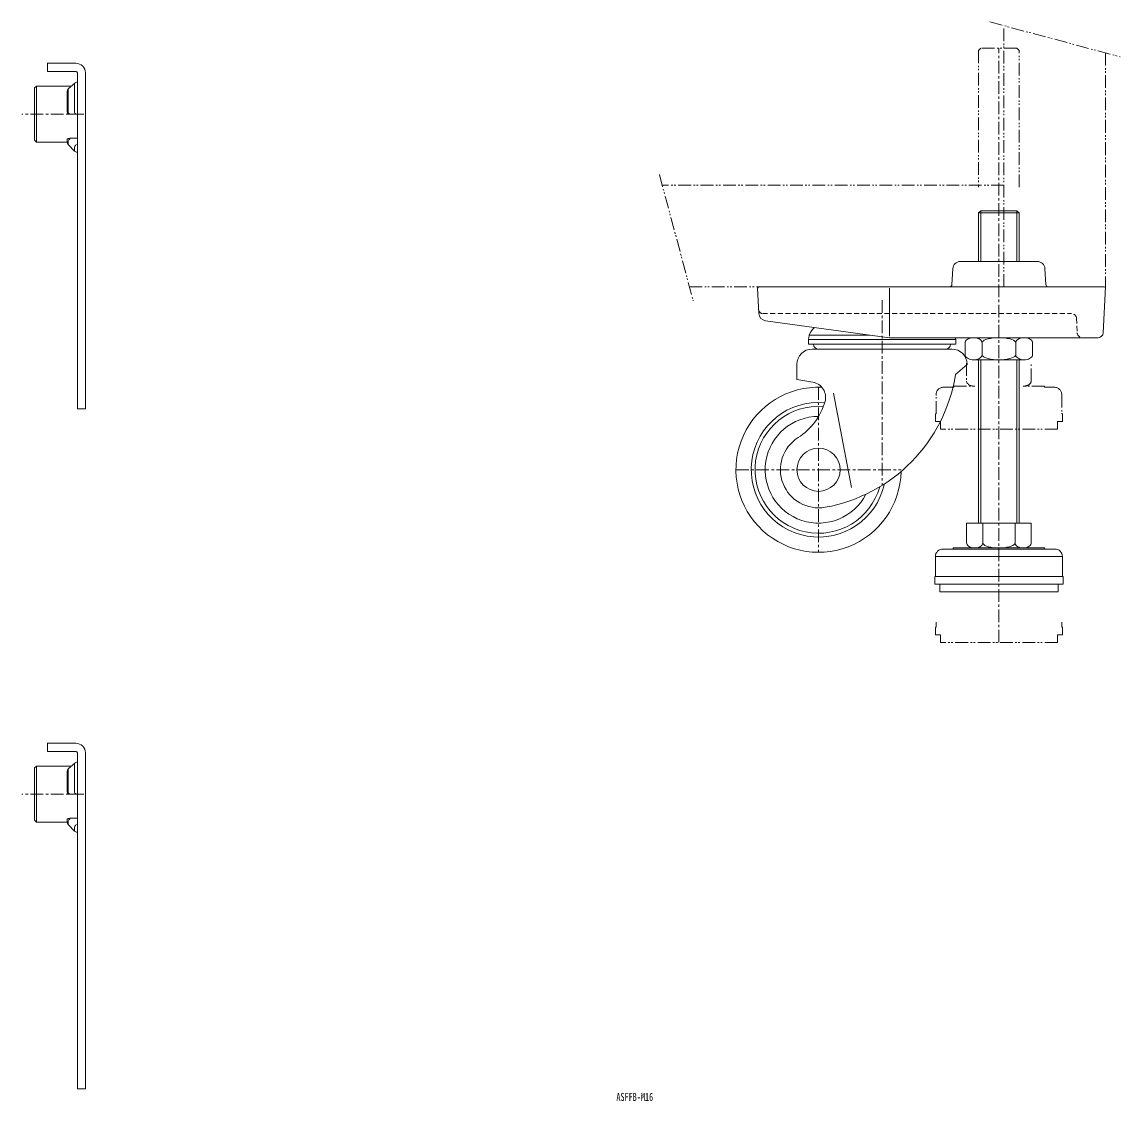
# Model space of a CAD drawing. Units: millimetres on the paper. Extents: x -600 to 3400, y -420 to 2338.
# Drawn here: x 671.5 to 1103.8, y 580.4 to 1005.3 of the extents above; entities that cross this region are included whole.
import ezdxf
from ezdxf.enums import TextEntityAlignment as Align

# ---------------------------------------------------------------- set-up
doc = ezdxf.new("R2010")
doc.units = ezdxf.units.MM
for name, pattern in [('CHAIN1', [8, 5, -1, 1, -1]), ('DASHED2', [3, 2, -1]), ('DOUBLE_CHAIN1', [8.8, 5, -1, 0.6, -0.6, 0.6, -1])]:
    doc.linetypes.add(name, pattern=pattern)
for name, color, linetype, lineweight in [('0-0', 7, 'Continuous', 18), ('0-1', 4, 'Continuous', 18), ('0-8', 7, 'Continuous', 18), ('0-9', 4, 'DOUBLE_CHAIN1', 18)]:
    doc.layers.add(name, color=color, linetype=linetype, lineweight=lineweight)
doc.layers.add('0-F', color=7, linetype='Continuous')
doc.styles.add('ＭＳ ゴシック', font='')
doc.styles.get('ＭＳ ゴシック').set_extended_font_data('MS Gothic')

msp = doc.modelspace()

# ---------------------------------------------------------------- linework, layer by layer
at = {"layer": '0-0'}
for p, q in [((681.504, 985.792), (692.804, 985.792)), ((696.504, 852.992), (696.504, 985.242)), ((677.211, 957.992), (677.211, 979.992)), ((689.74, 978.951), (689.762, 978.978)), ((692.288, 981.208), (689.744, 978.962)), ((689.315, 958.846), (689.308, 958.911)), ((689.323, 959.109), (689.309, 958.901)), ((690.306, 959.466), (693.304, 959.466)), ((1037.933, 908.11), (1037.608, 901.901)), ((1071.235, 910.953), (1040.929, 910.953)), ((1074.557, 901.901), (1074.231, 908.11)), ((961.633, 890.433), (961.11, 900.427)), ((961.609, 900.953), (1097.582, 900.953)), ((1013.082, 881.599), (1013.082, 900.496)), ((1098.082, 900.953), (1097.133, 882.848)), ((1039.082, 880.231), (1038.864, 880.953)), ((1037.582, 876.453), (982.582, 876.453)), ((1043.582, 870.453), (1039.041, 866.453)), ((998.085, 822.003), (990.981, 859.103)), ((681.504, 718.054), (692.804, 718.054)), ((692.288, 713.469), (689.744, 711.223)), ((696.504, 585.254), (696.504, 717.504)), ((677.211, 690.254), (677.211, 712.254)), ((689.74, 711.212), (689.762, 711.24)), ((690.306, 691.727), (693.304, 691.727)), ((689.315, 691.107), (689.308, 691.172)), ((689.323, 691.371), (689.309, 691.162))]:
    msp.add_line(p, q, dxfattribs=at)
at = {"layer": '0-0', "color": 4, "linetype": 'CHAIN1'}
for p, q in [((695.911, 968.992), (671.504, 968.992)), ((695.911, 701.254), (671.504, 701.254))]:
    msp.add_line(p, q, dxfattribs=at)
at = {"layer": '0-0'}
for points in [[(692.754, 988.992), (681.504, 988.992), (681.504, 985.792)], [(692.247, 981.171), (692.475, 981.347), (692.737, 981.478), (693.017, 981.559), (693.304, 981.586)], [(693.304, 985.292), (693.304, 852.992), (696.504, 852.992)], [(689.308, 958.911), (689.304, 959.005), (689.304, 957.992), (677.211, 957.992), (676.504, 958.699), (676.504, 979.285), (677.211, 979.992), (690.911, 979.992)], [(689.316, 978.133), (689.304, 977.979), (689.304, 969.992), (689.31, 970.001), (689.351, 969.7), (689.48, 969.427), (689.573, 969.31)], [(689.774, 978.989), (689.603, 978.812), (689.465, 978.604), (689.367, 978.373), (689.315, 978.129)], [(689.74, 978.951), (689.715, 978.806), (689.715, 978.806), (689.715, 970.055), (689.715, 970.054), (689.74, 969.721), (689.843, 969.417), (690.011, 969.179), (690.225, 969.032), (690.387, 968.994), (690.424, 968.992)], [(692.937, 968.992), (692.911, 968.993), (692.744, 969.029), (692.524, 969.172), (692.352, 969.407), (692.246, 969.709), (692.217, 970.042), (692.217, 970.043), (692.217, 981.021), (692.217, 981.021), (692.246, 981.164), (692.265, 981.187)], [(689.574, 969.31), (689.771, 969.146), (690.082, 969.018), (690.306, 968.992), (693.304, 968.992)], [(689.323, 959.109), (689.311, 958.912), (689.315, 958.844)], [(690.306, 959.466), (689.974, 959.438), (689.679, 959.358), (689.456, 959.239), (689.328, 959.1), (689.319, 959.08)], [(692.217, 954.458), (689.715, 957), (689.715, 958.116), (689.715, 958.117), (689.74, 958.305), (689.843, 958.545), (690.011, 958.808), (690.225, 959.065), (690.387, 959.223), (690.424, 959.256)], [(692.937, 957.038), (692.911, 957.015), (692.744, 956.859), (692.524, 956.605), (692.352, 956.344), (692.246, 956.104), (692.217, 955.914), (692.217, 955.913), (692.217, 954.458)], [(1095.136, 880.953), (1013.082, 880.953), (964.224, 887.618)], [(981.082, 880.231), (981.308, 880.995), (981.381, 881.783), (981.374, 882.009), (1005.344, 882.009)], [(981.374, 882.009), (981.494, 882.334), (982.005, 883.319), (982.7, 884.21), (983.559, 884.98)], [(976.582, 870.453), (976.582, 864.453), (982.845, 863.409)], [(692.754, 721.254), (681.504, 721.254), (681.504, 718.054)], [(692.937, 701.254), (692.911, 701.254), (692.744, 701.29), (692.524, 701.433), (692.352, 701.669), (692.246, 701.97), (692.217, 702.303), (692.217, 702.304), (692.217, 713.282), (692.217, 713.283), (692.246, 713.425), (692.265, 713.448)], [(692.247, 713.432), (692.475, 713.608), (692.737, 713.74), (693.017, 713.82), (693.304, 713.847)], [(693.304, 717.554), (693.304, 585.254), (696.504, 585.254)], [(689.308, 691.172), (689.304, 691.267), (689.304, 690.254), (677.211, 690.254), (676.504, 690.961), (676.504, 711.547), (677.211, 712.254), (690.911, 712.254)], [(689.316, 710.395), (689.304, 710.24), (689.304, 702.254), (689.31, 702.263), (689.351, 701.962), (689.48, 701.688), (689.573, 701.571)], [(689.774, 711.25), (689.603, 711.073), (689.465, 710.865), (689.367, 710.634), (689.315, 710.39)], [(689.74, 711.212), (689.715, 711.067), (689.715, 711.067), (689.715, 702.316), (689.715, 702.316), (689.74, 701.982), (689.843, 701.679), (690.011, 701.44), (690.225, 701.294), (690.387, 701.255), (690.424, 701.254)], [(689.574, 701.571), (689.771, 701.408), (690.082, 701.279), (690.306, 701.254), (693.304, 701.254)], [(690.306, 691.727), (689.974, 691.699), (689.679, 691.619), (689.456, 691.501), (689.328, 691.361), (689.319, 691.341)], [(689.323, 691.371), (689.311, 691.173), (689.315, 691.105)], [(692.217, 686.72), (689.715, 689.262), (689.715, 690.378), (689.715, 690.378), (689.74, 690.567), (689.843, 690.806), (690.011, 691.069), (690.225, 691.327), (690.387, 691.485), (690.424, 691.517)], [(692.937, 689.299), (692.911, 689.277), (692.744, 689.121), (692.524, 688.867), (692.352, 688.605), (692.246, 688.366), (692.217, 688.175), (692.217, 688.175), (692.217, 686.72)]]:
    msp.add_lwpolyline(points, dxfattribs=at)
msp.add_lwpolyline([(981.082, 878.453), (981.082, 880.231), (1039.082, 880.231), (1039.082, 878.453)], close=True, dxfattribs=at)
msp.add_circle((985.082, 828.953), 8.5, dxfattribs=at)
for centre, radius, start, end in [((692.754, 985.242), 3.75, 0, 90), ((692.804, 985.292), 0.5, 360, 90), ((690.707, 957.992), 1.403, 180, 225), ((693.304, 955.492), 1.5, 223.57135, 270), ((1040.929, 907.953), 3, 90, 177), ((1071.235, 907.953), 3, 3, 90), ((961.609, 900.453), 0.5, 90, 183), ((1036.609, 901.953), 1, 270, 357), ((1075.555, 901.953), 1, 183, 270), ((1097.582, 900.453), 0.5, 0, 90), ((964.629, 890.59), 3, 183, 262.23265), ((1095.136, 882.953), 2, 270, 357), ((985.082, 878.453), 2, 180, 270), ((1035.082, 878.453), 2, 270, 0), ((982.582, 870.453), 6, 90, 180), ((1037.582, 870.453), 6, 0, 90), ((976.582, 876.453), 63.255, 280.14554, 350.90387), ((985.082, 828.953), 32.5, 87.69854, 358.81216), ((981.859, 857.491), 6, 344.13883, 80.53685), ((985.082, 828.953), 26.5, 84.84691, 347.84723), ((985.082, 828.953), 25, 85.64372, 344.41035), ((963.582, 862.684), 25, 302.51361, 344.13883), ((985.082, 828.953), 21, 89.95668, 332.72158), ((985.082, 828.953), 15, 122.51361, 280.14554), ((692.754, 717.504), 3.75, 0, 90), ((692.804, 717.554), 0.5, 360, 90), ((690.707, 690.254), 1.403, 180, 225), ((693.304, 687.754), 1.5, 223.57135, 270)]:
    msp.add_arc(centre, radius, start, end, dxfattribs=at)
at = {"layer": '0-1', "linetype": 'DOUBLE_CHAIN1'}
for p, q in [((1052.578, 1005.271), (1103.774, 991.553)), ((1098.082, 993.078), (1098.082, 900.953)), ((922.425, 945.241), (935.757, 895.483)), ((1058.082, 940.953), (923.574, 940.953))]:
    msp.add_line(p, q, dxfattribs=at)
at = {"layer": '0-1', "linetype": 'CHAIN1'}
for p, q in [((1056.082, 760.953), (1056.082, 994.953)), ((1010.082, 895.695), (1010.082, 822.798)), ((985.082, 861.453), (985.082, 796.453)), ((952.582, 828.953), (1017.582, 828.953))]:
    msp.add_line(p, q, dxfattribs=at)
at = {"layer": '0-1', "linetype": 'DASHED2'}
for p, q in [((963.056, 890.453), (1084.638, 890.453)), ((1086.635, 888.558), (1086.935, 882.848))]:
    msp.add_line(p, q, dxfattribs=at)
at = {"layer": '0-1', "linetype": 'DOUBLE_CHAIN1'}
msp.add_lwpolyline([(934.291, 900.953), (1058.082, 900.953), (1058.082, 1003.796)], dxfattribs=at)
at = {"layer": '0-1', "linetype": 'DASHED2'}
for centre, radius, start, end in [((963.056, 891.953), 1.5, 183, 270), ((1084.638, 888.453), 2, 3, 90), ((1088.932, 882.953), 2, 183, 270)]:
    msp.add_arc(centre, radius, start, end, dxfattribs=at)
at = {"layer": '0-8', "color": 4}
for p, q in [((1048.082, 930.053), (1064.082, 930.053)), ((1048.982, 910.953), (1048.982, 930.953)), ((1063.182, 910.953), (1063.182, 930.953)), ((1081.082, 794.753), (1031.082, 794.753))]:
    msp.add_line(p, q, dxfattribs=at)
at = {"layer": '0-8'}
for p, q in [((1048.082, 930.053), (1048.082, 910.953)), ((1064.082, 930.053), (1063.182, 930.953)), ((1064.082, 930.053), (1064.082, 910.953)), ((1042.803, 878.953), (1042.803, 874.253)), ((1066.041, 880.953), (1046.123, 880.953)), ((1049.443, 878.953), (1049.443, 874.253)), ((1062.722, 874.253), (1062.722, 878.953)), ((1069.361, 874.253), (1069.361, 878.953)), ((1046.123, 872.253), (1066.041, 872.253)), ((1048.082, 807.953), (1048.082, 872.253)), ((1048.982, 872.253), (1048.982, 807.953)), ((1063.182, 807.953), (1063.182, 872.253)), ((1064.082, 872.253), (1064.082, 807.953)), ((1043.38, 807.953), (1068.784, 807.953)), ((1043.38, 800.153), (1043.38, 807.953)), ((1049.731, 807.953), (1049.731, 800.153)), ((1062.433, 800.153), (1062.433, 807.953)), ((1068.784, 807.953), (1068.784, 800.153)), ((1034.082, 797.753), (1078.082, 797.753)), ((1074.082, 798.153), (1074.082, 797.753)), ((1031.082, 794.753), (1031.082, 786.953)), ((1081.082, 786.953), (1081.082, 794.753))]:
    msp.add_line(p, q, dxfattribs=at)
for points in [[(1063.182, 930.953), (1048.982, 930.953), (1048.082, 930.053)], [(1049.443, 878.953), (1049.392, 879.3), (1049.242, 879.637), (1048.998, 879.953), (1048.666, 880.239), (1048.257, 880.485), (1047.783, 880.685), (1047.258, 880.833), (1046.699, 880.923), (1046.123, 880.953), (1045.546, 880.923), (1044.987, 880.833), (1044.463, 880.685), (1043.989, 880.485), (1043.58, 880.239), (1043.248, 879.953), (1043.003, 879.637), (1042.853, 879.3), (1042.803, 878.953)], [(1062.722, 878.953), (1062.621, 879.3), (1062.321, 879.637), (1061.832, 879.953), (1061.168, 880.239), (1060.35, 880.485), (1059.402, 880.685), (1058.353, 880.833), (1057.235, 880.923), (1056.082, 880.953), (1054.929, 880.923), (1053.811, 880.833), (1052.762, 880.685), (1051.814, 880.485), (1050.996, 880.239), (1050.332, 879.953), (1049.843, 879.637), (1049.543, 879.3), (1049.443, 878.953)], [(1069.361, 878.953), (1069.311, 879.3), (1069.161, 879.637), (1068.916, 879.953), (1068.584, 880.239), (1068.175, 880.485), (1067.701, 880.685), (1067.177, 880.833), (1066.618, 880.923), (1066.041, 880.953), (1065.465, 880.923), (1064.906, 880.833), (1064.382, 880.685), (1063.907, 880.485), (1063.498, 880.239), (1063.166, 879.953), (1062.922, 879.637), (1062.772, 879.3), (1062.722, 878.953)], [(1042.803, 874.253), (1042.853, 873.906), (1043.003, 873.569), (1043.248, 873.253), (1043.58, 872.968), (1043.989, 872.721), (1044.463, 872.521), (1044.987, 872.374), (1045.546, 872.284), (1046.123, 872.253), (1046.699, 872.284), (1047.258, 872.374), (1047.783, 872.521), (1048.257, 872.721), (1048.666, 872.968), (1048.998, 873.253), (1049.242, 873.569), (1049.392, 873.906), (1049.443, 874.253), (1049.543, 873.906), (1049.843, 873.569), (1050.332, 873.253), (1050.996, 872.968), (1051.814, 872.721), (1052.762, 872.521), (1053.811, 872.374), (1054.929, 872.284), (1056.082, 872.253), (1057.235, 872.284), (1058.353, 872.374), (1059.402, 872.521), (1060.35, 872.721), (1061.168, 872.968), (1061.832, 873.253), (1062.321, 873.569), (1062.621, 873.906), (1062.722, 874.253), (1062.772, 873.906), (1062.922, 873.569), (1063.166, 873.253)], [(1063.166, 873.253), (1063.498, 872.968), (1063.907, 872.721), (1064.382, 872.521), (1064.906, 872.374), (1065.465, 872.284), (1066.041, 872.253), (1066.618, 872.284), (1067.177, 872.374), (1067.701, 872.521), (1068.175, 872.721), (1068.584, 872.968), (1068.916, 873.253), (1069.161, 873.569), (1069.311, 873.906), (1069.361, 874.253)], [(1043.38, 800.153), (1043.429, 799.806), (1043.572, 799.469), (1043.806, 799.153), (1044.123, 798.868), (1044.515, 798.621), (1044.968, 798.421), (1045.47, 798.274), (1046.004, 798.184), (1046.556, 798.153), (1047.107, 798.184), (1047.642, 798.274), (1048.144, 798.421), (1048.597, 798.621), (1048.988, 798.868), (1049.306, 799.153), (1049.54, 799.469), (1049.683, 799.806), (1049.731, 800.153), (1049.731, 800.153), (1049.828, 799.806), (1050.114, 799.469), (1050.582, 799.153), (1051.217, 798.868), (1052, 798.621), (1052.907, 798.421), (1053.91, 798.274), (1054.979, 798.184), (1056.082, 798.153), (1057.185, 798.184), (1058.254, 798.274), (1059.258, 798.421), (1060.164, 798.621), (1060.947, 798.868), (1061.582, 799.153), (1062.05, 799.469), (1062.336, 799.806), (1062.433, 800.153), (1062.433, 800.153), (1062.481, 799.806)], [(1062.481, 799.806), (1062.624, 799.469), (1062.858, 799.153), (1063.176, 798.868), (1063.567, 798.621), (1064.021, 798.421), (1064.522, 798.274), (1065.057, 798.184), (1065.608, 798.153), (1066.16, 798.184), (1066.694, 798.274), (1067.196, 798.421), (1067.649, 798.621), (1068.041, 798.868), (1068.358, 799.153), (1068.592, 799.469), (1068.736, 799.806), (1068.784, 800.153), (1068.784, 800.153)], [(1074.082, 798.153), (1038.082, 798.153), (1038.082, 797.753)], [(1032.782, 783.953), (1032.782, 780.953), (1079.382, 780.953), (1079.382, 783.953)]]:
    msp.add_lwpolyline(points, dxfattribs=at)
msp.add_lwpolyline([(1030.832, 786.953), (1030.832, 783.953), (1081.332, 783.953), (1081.332, 786.953)], close=True, dxfattribs=at)
for centre, start, end in [((1034.082, 794.753), 90, 180), ((1078.082, 794.753), 360, 90)]:
    msp.add_arc(centre, 3, start, end, dxfattribs=at)
at = {"layer": '0-9'}
for p, q in [((1048.082, 994.053), (1048.082, 940.184)), ((1064.082, 940.184), (1064.082, 994.053)), ((1043.38, 870.953), (1043.38, 863.853)), ((1068.784, 863.853), (1068.784, 870.953)), ((1034.332, 861.453), (1038.332, 861.453)), ((1038.332, 861.853), (1038.332, 861.453)), ((1038.332, 861.853), (1046.556, 861.853)), ((1074.082, 861.853), (1065.608, 861.853)), ((1074.082, 861.453), (1074.082, 861.853)), ((1074.082, 861.453), (1077.832, 861.453)), ((1031.332, 850.953), (1031.332, 858.453)), ((1080.832, 858.453), (1080.832, 850.953)), ((1031.082, 847.953), (1031.082, 850.953)), ((1031.082, 850.953), (1031.332, 850.953)), ((1033.032, 847.953), (1031.082, 847.953)), ((1033.032, 844.953), (1033.032, 847.953)), ((1079.132, 847.953), (1079.132, 844.953)), ((1081.082, 847.953), (1079.132, 847.953)), ((1080.832, 850.953), (1081.082, 850.953)), ((1081.082, 850.953), (1081.082, 847.953)), ((1079.132, 844.953), (1033.032, 844.953)), ((1031.082, 763.953), (1031.082, 766.953)), ((1031.082, 766.953), (1031.332, 766.953)), ((1031.332, 766.953), (1031.332, 768.888)), ((1080.832, 768.888), (1080.832, 766.953)), ((1080.832, 766.953), (1081.082, 766.953)), ((1081.082, 766.953), (1081.082, 763.953)), ((1033.032, 763.953), (1031.082, 763.953)), ((1033.032, 760.953), (1033.032, 763.953)), ((1079.132, 760.953), (1033.032, 760.953)), ((1079.132, 763.953), (1079.132, 760.953)), ((1081.082, 763.953), (1079.132, 763.953))]:
    msp.add_line(p, q, dxfattribs=at)
msp.add_lwpolyline([(1064.082, 994.053), (1063.182, 994.953), (1048.982, 994.953), (1048.082, 994.053)], dxfattribs=at)
for centre, start, end in [((1034.332, 858.453), 90, 180), ((1077.832, 858.453), 360, 90)]:
    msp.add_arc(centre, 3, start, end, dxfattribs=at)
for centre, major_axis, start_param, end_param in [((1046.556, 863.853), (3.175, 0), 3.1415927, 4.712389), ((1065.608, 863.853), (-3.175, 0), 1.5707963, 3.1415927)]:
    msp.add_ellipse(centre, major_axis=major_axis, ratio=0.629837, start_param=start_param, end_param=end_param, dxfattribs=at)

# ---------------------------------------------------------------- texts
at = {"layer": '0-F', "style": 'ＭＳ ゴシック', "width": 0.75}
msp.add_text('ASFFB-M16', height=3.152, dxfattribs=at).set_placement((905.5, 579.5), align=Align.BOTTOM_LEFT)

doc.saveas('drawing.dxf')
